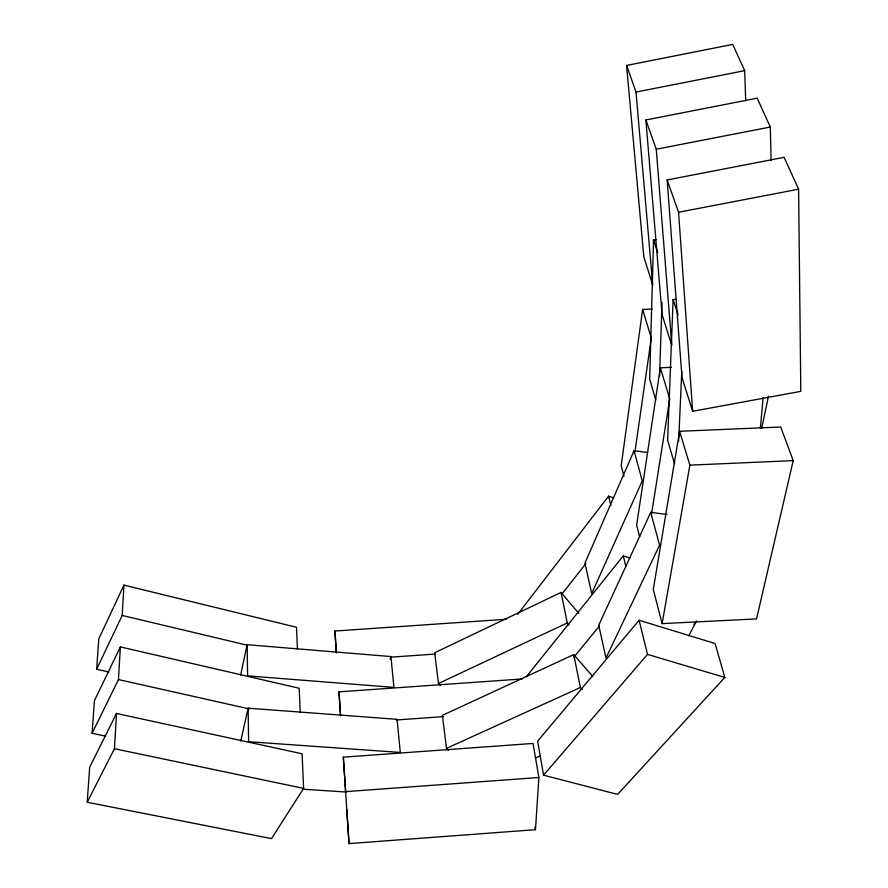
<?xml version="1.0" encoding="UTF-8"?>
<svg xmlns="http://www.w3.org/2000/svg" width="888" height="888" viewBox="0 0 888 888"><rect width="100%" height="100%" fill="white"/><g stroke="black" fill="none" stroke-linecap="round" stroke-linejoin="round"><path stroke-width="1.33" d="M656.299 239.594L653.557 239.904L649.661 379.121L655.788 399.977M659.573 375.824L662.015 302.353M675.835 299.278L673.115 299.578L667.643 440.326L674.525 463.769M678.632 441.314L681.784 371.306M87.202 802.241L114.452 748.717L116.506 713.475L302.087 753.779L303.618 788.389L271.495 838.627L87.202 802.241L89.699 767.132L116.506 713.475M105.65 736.174L92.097 733.299L118.47 679.564L120.368 646.919L299.178 688.255L300.244 712.387M108.78 671.961L96.637 669.219L122.189 615.451L123.954 585.114L296.47 627.261L297.436 649.05M535.464 829.692L538.883 777.5L533.055 743.456L343.334 757.153L349.028 843.6L535.464 829.692L535.02 826.994M92.097 733.299L94.406 700.688L120.368 646.919M96.637 669.219L98.79 638.849L123.954 585.114M760.394 427.961L763.114 397.602M652.203 309.079L642.612 309.435L621.212 465.612L623.964 476.234M635.042 451.193L651.293 338.017L642.612 309.435M671.406 367.355L660.328 367.799L636.629 525.163L639.693 536.985M651.681 513.153L669.752 398.856L660.328 367.799M679.586 431.279L653.29 589.488L662.126 623.62L756.543 618.914L793.206 460.639L780.719 427.006L679.586 431.279L689.865 465.146L662.126 623.62M761.671 428.482L768.475 396.148M240.637 675.069L247.13 644.71L390.92 656.554L393.939 687.379L247.608 675.879L247.13 644.71M240.77 741.069L248.107 708.191L397.069 719.324L400.31 752.436L248.618 741.713L248.107 708.191M390.143 659.129L390.92 656.554M634.076 450.682L584.948 563.092L591.708 593.584L642.246 480.919L634.076 450.682L647.618 452.503M650.726 512.365L598.712 625.219L605.993 658.075L659.573 545.121L650.726 512.365L666.944 514.418M688.788 635.852L696.37 621.167M517.66 614.385L608.591 496.159L613.763 497.902M562.06 593.928L585.936 563.491M526.429 676.645L623.265 555.855L629.825 557.964M574.037 656.965L599.467 625.94M639.105 620.246L537.651 741.125L543.567 775.169L617.615 794.405L724.819 677.433L715.095 643.523L639.105 620.246L647.507 654.378L543.567 775.169M693.994 624.375L696.703 621.267M578.798 613.386L561.061 592.429L434.698 652.758L438.483 683.505L440.415 685.447M438.483 683.505L567.266 622.954L569.064 625.052M592.818 676.49L573.704 654.623L442.424 715.351L446.498 748.362L448.473 750.293M446.498 748.362L580.397 687.49L582.239 689.554M535.542 757.964L540.603 755.721M626.584 65.435L636.008 92.063L652.769 285.181L643.833 256.921L626.584 65.435L732.711 44.4L744.666 70.663L745.731 100.988M636.008 92.063L744.666 70.663M671.828 345.454L662.093 314.663L645.887 119.969L757.175 98.168L770.307 127.028L771.106 160.217M645.887 119.969L656.254 149.239L770.307 127.028M667.132 179.964L784.104 157.331L798.601 189.2L800.798 391.353L692.651 411.288L682.006 377.622L667.132 179.964L678.565 212.254L692.651 411.288M678.565 212.254L798.601 189.2M538.883 777.5L345.632 791.641L343.334 757.153M396.326 719.979L443.245 716.627M390.875 657.153L435.142 654.079M340.481 714.785L338.983 691.852L522.011 678.965M336.341 652.713L334.92 631.035L506.193 619.258M689.865 465.146L793.206 460.639M302.286 789.155L346.486 792.052M114.452 748.717L303.618 788.389M118.47 679.564L249.339 708.924M122.189 615.451L246.864 645.11M647.507 654.378L724.819 677.433M653.557 239.904L657.719 252.592M673.115 299.578L678.132 314.896M608.591 496.159L610.877 505.483M623.265 555.855L625.862 566.378M561.061 592.429L567.266 622.954M573.704 654.623L580.397 687.49M656.254 149.239L671.716 344.067M334.92 631.035L336.374 652.758M338.983 691.852L340.581 715.895M346.742 809.39L349.028 843.6"/></g></svg>
